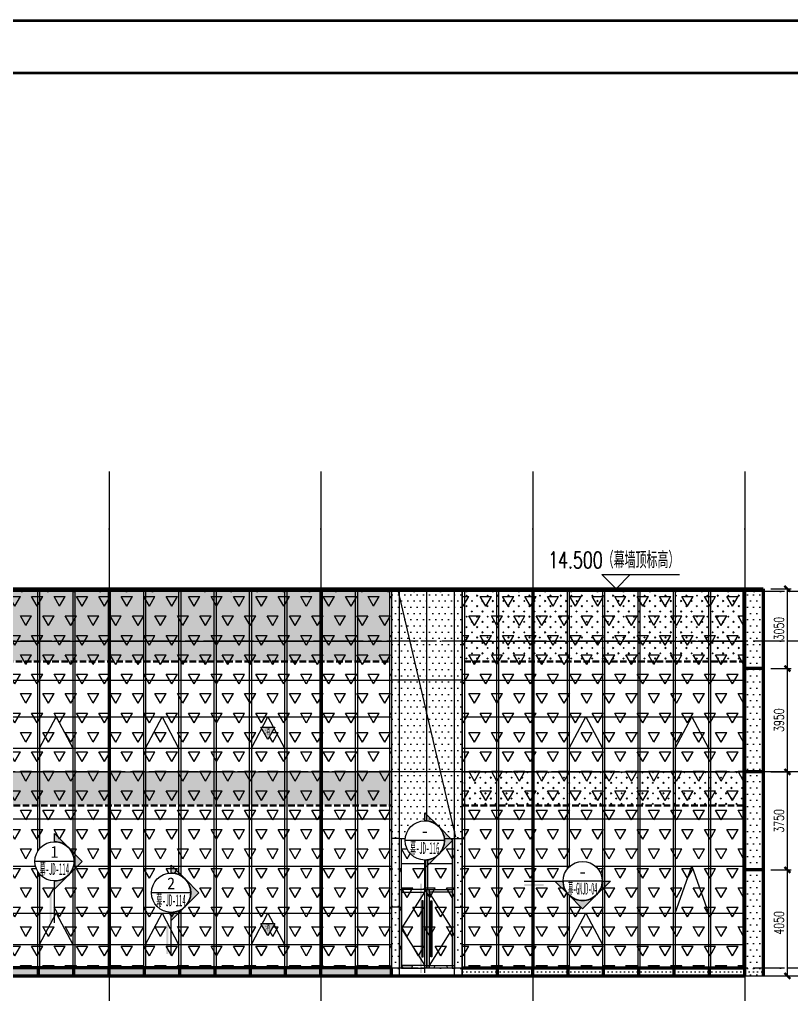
# Model space of a CAD drawing. Extents: x -2072575 to 87763, y 445513 to 805276.
# Drawn here: x -1968065 to -1938556, y 553837 to 591107 of the extents above; entities that cross this region are included whole.
import ezdxf
from ezdxf.enums import TextEntityAlignment as Align

# ---------------------------------------------------------------- set-up
doc = ezdxf.new("R2010")
doc.units = 0
doc.header["$LTSCALE"] = 1000
for name, pattern in [('__DASH', [0.35, 0.25, -0.1]), ('CENTER', [2, 1.25, -0.25, 0.25, -0.25]), ('DASH', [0.35, 0.25, -0.1]), ('DASHDOT', [1, 0.5, -0.25, 0, -0.25]), ('DOT', [0.25, 0, -0.25]), ('DOTE', [2.42, 2, -0.2, 0.02, -0.2]), ('ZN-DASH', [0.35, 0.25, -0.1])]:
    doc.linetypes.add(name, pattern=pattern)
doc.layers.get('Defpoints').update_dxf_attribs({"color": 210})
for name, color, linetype in [('!ZN1-填充-8', 8, 'Continuous'), ('!ZN1-文字-7', 7, 'Continuous'), ('!ZN1-标注-173', 173, 'Continuous'), ('!ZN3-不锈钢板幕墙-7', 7, 'Continuous'), ('!ZN3-玻璃幕墙-4', 4, 'Continuous'), ('!ZN4-辅助材料-1', 1, 'Continuous'), ('!ZN5-钢材投影-40', 40, 'Continuous'), ('!ZN7-索引-3', 3, 'Continuous'), ('0-cxFrame', 155, 'Continuous'), ('3符号', 3, 'Continuous'), ('3铝板幕墙', 3, 'Continuous'), ('4玻璃幕墙', 4, 'Continuous'), ('A-AXIS-DOTE', 14, 'DOTE'), ('A-AXIS-DP', 126, 'Continuous'), ('A-LIN-V', 9, 'Continuous'), ('A-SFCE', 30, 'Continuous'), ('AS-WALL', 40, 'Continuous'), ('DIM', 173, 'Continuous'), ('DOT', 8, 'DOT'), ('DOTE', 1, 'CENTER'), ('IE-填充-JYZS', 7, 'Continuous')]:
    doc.layers.add(name, color=color, linetype=linetype)
doc.layers.add('0-cxText', color=131, linetype='Continuous', lineweight=25)
doc.layers.add('轮廓线', color=3, linetype='Continuous', lineweight=211)
doc.styles.add('cx_tuming', font='simhei.ttf')
doc.styles.add('cx_tuqian1', font='')
doc.styles.add('DHTEXT-1', font='romans.shx', dxfattribs={"width": 0.7, "bigfont": 'chinese.shx'})
doc.styles.add('中南符号', font='simhei.ttf')
doc.styles.add('卓越符号', font='ROMANS.shx', dxfattribs={"width": 0.7, "bigfont": 'CHINESE.shx'})
doc.styles.add('样式 1', font='romans.shx', dxfattribs={"width": 0.7, "bigfont": 'chinese.shx'})
doc.styles.add('黑体', font='simhei.ttf', dxfattribs={"height": 12})
doc.styles.get('cx_tuqian1').set_extended_font_data('SimSun')
doc.dimstyles.new('ZN200', dxfattribs={"dimscale": 200, "dimtxt": 2.5, "dimasz": 1.5, "dimexe": 1, "dimexo": 2, "dimgap": 0.9, "dimtad": 1, "dimdec": 0, "dimdsep": 46, "dimtxsty": 'DHTEXT-1', "dimblk": 'ARCHTICK', "dimcen": 2.5, "dimclrd": 173, "dimclre": 173, "dimclrt": 7, "dimazin": 2, "dimtfac": 1, "dimtdec": 0, "dimtix": 1, "dimtmove": 2, "dimatfit": 3, "dimfxl": 0, "dimtolj": 1, "dimtzin": 0, "dimarcsym": 0})
pattern_1 = [(60, (0, 0), (-428.62485, 742.4002), [428.625, -428.625]), (120, (0, 0), (-857.24985, 9e-05), [428.625, -428.625]), (0, (-214.3, 371.2), (428.625, 742.4001), [428.625, -428.625])]

# ---------------------------------------------------------------- blocks, each defined once
blk = doc.blocks.new('34543')
at = {"layer": '4玻璃幕墙'}
for p, q in [((-2029417, 531687), (-2029417, 517249)), ((-2029337, 531687), (-2029337, 517249))]:
    blk.add_line(p, q, dxfattribs=at)
blk = doc.blocks.new('*U78')
at = {"layer": '!ZN3-玻璃幕墙-4', "color": 7, "ltscale": 10}
blk.add_lwpolyline([(0, 0), (635, 1200), (1270, 0)], dxfattribs=at)
blk = doc.blocks.new('消防救援口标识')
blk.add_wipeout([(0, 0), (-150, 260), (150, 260)]).dxf.layer = '!ZN1-标注-173'
at = {"layer": '!ZN1-填充-8'}
h = blk.add_hatch(color=252, dxfattribs=at)
h.dxf.hatch_style = 1
h.paths.add_polyline_path([(0, 0), (-150, 260), (150, 260)])
at = {"layer": '!ZN1-标注-173'}
blk.add_lwpolyline([(0, 0), (-150, 260), (150, 260)], close=True, dxfattribs=at)
at = {"layer": '!ZN1-文字-7', "ltscale": 1.5, "style": '样式 1', "width": 0.7}
blk.add_text('消', height=120, dxfattribs=at).set_placement((-62, 164), align=Align.MIDDLE_LEFT)
blk = doc.blocks.new('紧急救援窗口')
at = {"layer": '!ZN4-辅助材料-1', "xscale": 1.8, "yscale": 1.8, "zscale": 1.8}
blk.add_blockref('消防救援口标识', (74715, -11410), dxfattribs=at)
blk = doc.blocks.new('*U137')
at = {"ltscale": 10}
blk.add_line((3.48, 0), (-6.85, 0), dxfattribs=at)
blk.add_lwpolyline([(3, 3), (0, 0), (-3, 3), (13.45, 3)])
at = {"color": 0, "style": '卓越符号', "width": 0.7, "flags": 8}
blk.add_attdef('±0.000', text='', height=3.5, dxfattribs=at).set_placement((13.45, 4.35), align=Align.RIGHT)
blk = doc.blocks.new('20250821111538')
at = {"layer": 'A-AXIS-DOTE', "linetype": '__DASH', "ltscale": 2}
blk.add_line((97115, 14400), (-5373.1, 14400), dxfattribs=at)
at = {"layer": 'DOT', "linetype": 'DASHDOT'}
for p, q in [((97115, 14400), (-5373.1, 14400)), ((97115, 12500), (-5373.1, 12500)), ((97115, 7500), (-5373.1, 7500)), ((97115, 0), (-5373.1, 0))]:
    blk.add_line(p, q, dxfattribs=at)
at = {"layer": 'DOTE', "ltscale": 180}
for p, q in [((65700, 18985.3), (65700, -5350)), ((73800, 18985.3), (73800, -5350)), ((81900, 18985.3), (81900, -5350)), ((90000, 18985.3), (90000, -5350))]:
    blk.add_line(p, q, dxfattribs=at)
at = {"layer": '3符号', "color": 7}
ref = blk.add_blockref('*U137', (85079.2, 14500), dxfattribs=dict(at, xscale=180, yscale=180, zscale=180))
ref.add_attrib('±0.000', '14.500（幕墙顶标高）', dxfattribs={"layer": '0', "color": 0, "height": 630, "style": '卓越符号', "width": 0.7}).set_placement((87500.2, 15283), align=Align.RIGHT)
blk = doc.blocks.new('*U85')
at = {"layer": '!ZN3-不锈钢板幕墙-7', "ltscale": 10}
for points in [[(860, 435), (900, 435), (900, 2565), (860, 2565)], [(1240, 435), (1200, 435), (1200, 2565), (1240, 2565)]]:
    blk.add_lwpolyline(points, close=True, dxfattribs=at)
at = {"layer": '!ZN3-玻璃幕墙-4', "color": 7, "linetype": 'ZN-DASH', "ltscale": 500}
for p, q in [((80, 1500), (970, 2900)), ((2020, 1500), (1130, 2900))]:
    blk.add_line(p, q, dxfattribs=at)
at = {"layer": '!ZN3-玻璃幕墙-4', "color": 7, "ltscale": 10}
for p, q in [((80, 1500), (970, 100)), ((2020, 1500), (1130, 100))]:
    blk.add_line(p, q, dxfattribs=at)
at = {"layer": '!ZN3-玻璃幕墙-4', "ltscale": 10}
for points in [[(80, 0), (0, 0), (0, 3000), (80, 3000)], [(80, 2900), (970, 2900), (970, 3000), (80, 3000)], [(1050, 0), (970, 0), (970, 3000), (1050, 3000)], [(1130, 0), (1050, 0), (1050, 3000), (1130, 3000)], [(2020, 2900), (1130, 2900), (1130, 3000), (2020, 3000)], [(2020, 0), (2100, 0), (2100, 3000), (2020, 3000)], [(80, 0), (970, 0), (970, 100), (80, 100)], [(2020, 0), (1130, 0), (1130, 100), (2020, 100)]]:
    blk.add_lwpolyline(points, close=True, dxfattribs=at)
blk = doc.blocks.new('_ArchTick')
at = {"color": 0, "linetype": 'ByBlock', "const_width": 0.4}
blk.add_lwpolyline([(-0.5, -0.5), (0.5, 0.5)], dxfattribs=at)
blk = doc.blocks.new('*D132')
at = {"layer": 'Defpoints', "color": 0, "ltscale": 10, "transparency": 16777216}
for p in [(-1939641, 569348), (-1938713, 569348), (-1939641, 566298)]:
    blk.add_point(p, dxfattribs=at)
at = {"layer": 'DIM', "color": 173, "linetype": 'ByBlock', "lineweight": -2, "ltscale": 10, "transparency": 16777216}
for p, q in [((-1939341, 569348), (-1938563, 569348)), ((-1938713, 566298), (-1938713, 569348)), ((-1939341, 566298), (-1938563, 566298))]:
    blk.add_line(p, q, dxfattribs=at)
at = {"layer": 'DIM', "color": 173, "lineweight": -2, "ltscale": 10, "transparency": 16777216, "xscale": 225, "yscale": 225, "zscale": 225}
for p, rotation in [((-1938713, 569348), 90), ((-1938713, 566298), 270)]:
    blk.add_blockref('_ArchTick', p, dxfattribs=dict(at, rotation=rotation))
at = {"layer": 'DIM', "color": 7, "ltscale": 10, "transparency": 16777216, "insert": (-1939035, 567823), "char_height": 375, "attachment_point": 5, "rotation": 90, "style": 'DHTEXT-1'}
blk.add_mtext('\\A1;3050', dxfattribs=at)
blk = doc.blocks.new('*D133')
at = {"layer": 'Defpoints', "color": 0, "ltscale": 10, "transparency": 16777216}
for p in [(-1939641, 566298), (-1938713, 566298), (-1939641, 562348)]:
    blk.add_point(p, dxfattribs=at)
at = {"layer": 'DIM', "color": 173, "linetype": 'ByBlock', "lineweight": -2, "ltscale": 10, "transparency": 16777216}
for p, q in [((-1939341, 566298), (-1938563, 566298)), ((-1938713, 562348), (-1938713, 566298)), ((-1939341, 562348), (-1938563, 562348))]:
    blk.add_line(p, q, dxfattribs=at)
at = {"layer": 'DIM', "color": 173, "lineweight": -2, "ltscale": 10, "transparency": 16777216, "xscale": 225, "yscale": 225, "zscale": 225}
for p, rotation in [((-1938713, 566298), 90), ((-1938713, 562348), 270)]:
    blk.add_blockref('_ArchTick', p, dxfattribs=dict(at, rotation=rotation))
at = {"layer": 'DIM', "color": 7, "ltscale": 10, "transparency": 16777216, "insert": (-1939035, 564323), "char_height": 375, "attachment_point": 5, "rotation": 90, "style": 'DHTEXT-1'}
blk.add_mtext('\\A1;3950', dxfattribs=at)
blk = doc.blocks.new('*D134')
at = {"layer": 'Defpoints', "color": 0, "ltscale": 10, "transparency": 16777216}
for p in [(-1939641, 562348), (-1938713, 562348), (-1939641, 558598)]:
    blk.add_point(p, dxfattribs=at)
at = {"layer": 'DIM', "color": 173, "linetype": 'ByBlock', "lineweight": -2, "ltscale": 10, "transparency": 16777216}
for p, q in [((-1939341, 562348), (-1938563, 562348)), ((-1938713, 558598), (-1938713, 562348)), ((-1939341, 558598), (-1938563, 558598))]:
    blk.add_line(p, q, dxfattribs=at)
at = {"layer": 'DIM', "color": 173, "lineweight": -2, "ltscale": 10, "transparency": 16777216, "xscale": 225, "yscale": 225, "zscale": 225}
for p, rotation in [((-1938713, 562348), 90), ((-1938713, 558598), 270)]:
    blk.add_blockref('_ArchTick', p, dxfattribs=dict(at, rotation=rotation))
at = {"layer": 'DIM', "color": 7, "ltscale": 10, "transparency": 16777216, "insert": (-1939035, 560473), "char_height": 375, "attachment_point": 5, "rotation": 90, "style": 'DHTEXT-1'}
blk.add_mtext('\\A1;3750', dxfattribs=at)
blk = doc.blocks.new('*D135')
at = {"layer": 'Defpoints', "color": 0, "ltscale": 10, "transparency": 16777216}
for p in [(-1939641, 558598), (-1938713, 558598), (-1939641, 554548)]:
    blk.add_point(p, dxfattribs=at)
at = {"layer": 'DIM', "color": 173, "linetype": 'ByBlock', "lineweight": -2, "ltscale": 10, "transparency": 16777216}
for p, q in [((-1939341, 558598), (-1938563, 558598)), ((-1938713, 554548), (-1938713, 558598)), ((-1939341, 554548), (-1938563, 554548))]:
    blk.add_line(p, q, dxfattribs=at)
at = {"layer": 'DIM', "color": 173, "lineweight": -2, "ltscale": 10, "transparency": 16777216, "xscale": 225, "yscale": 225, "zscale": 225}
for p, rotation in [((-1938713, 558598), 90), ((-1938713, 554548), 270)]:
    blk.add_blockref('_ArchTick', p, dxfattribs=dict(at, rotation=rotation))
at = {"layer": 'DIM', "color": 7, "ltscale": 10, "transparency": 16777216, "insert": (-1939035, 556573), "char_height": 375, "attachment_point": 5, "rotation": 90, "style": 'DHTEXT-1'}
blk.add_mtext('\\A1;4050', dxfattribs=at)
blk = doc.blocks.new('TK22.A1 L(Dragon)')
at = {"layer": '0-cxFrame', "color": 7, "const_width": 0.5}
blk.add_lwpolyline([(0, 0), (-841, 0), (-841, 594), (0, 594)], close=True, dxfattribs=at)
at = {"layer": '0-cxFrame', "const_width": 0.5}
blk.add_lwpolyline([(-80, 10), (-821, 10), (-821, 584), (-80, 584)], close=True, dxfattribs=at)
at = {"style": '黑体', "flags": 4}
blk.add_attdef('图幅', text='', height=3.3, dxfattribs=at).set_placement((-40, 3), align=Align.RIGHT)
at = {"layer": '0-cxText', "flags": 4}
for tag, height, style, p in [('建设单位', 3.5, 'cx_tuming', (-45, 240)), ('项目名称', 3.5, 'cx_tuming', (-45, 210)), ('子项名称', 3.5, 'cx_tuming', (-45, 180)), ('工程编号', 3.3, 'cx_tuqian1', (-35, 165)), ('图名1', 3.5, 'cx_tuming', (-45, 87)), ('图名2', 3.5, 'cx_tuming', (-45, 79)), ('图名3', 3.5, 'cx_tuming', (-45, 71)), ('出图日期', 3.3, 'cx_tuqian1', (-39, 60)), ('专业', 3.3, 'cx_tuqian1', (-55, 52)), ('图号', 3.3, 'cx_tuqian1', (-55, 44)), ('版次', 3.3, 'cx_tuqian1', (-20, 44))]:
    blk.add_attdef(tag, text='', height=height, dxfattribs=dict(at, style=style)).set_placement(p, align=Align.MIDDLE)
at = {"layer": 'Defpoints', "color": 6, "flags": 4}
for tag, height, style, p in [('tufu', 3.3, '黑体', (-12, 12)), ('dwfname', 4, 'cx_tuqian1', (-80, 3))]:
    blk.add_attdef(tag, text='', height=height, dxfattribs=dict(at, style=style)).set_placement(p, align=Align.RIGHT)
blk = doc.blocks.new('*U153')
blk.add_trace([(0, 1.25), (0, 0.75), (7.38, 1.25), (7.38, 0.75)])
blk = doc.blocks.new('*U152')
at = {"linetype": 'Continuous'}
blk.add_wipeout([(0.09, -5), (0.46, -4.98), (0.83, -4.94), (1.19, -4.86), (1.55, -4.76), (1.89, -4.63), (2.23, -4.48), (2.55, -4.3), (2.87, -4.1), (3.16, -3.88), (3.44, -3.64), (3.7, -3.37), (3.94, -3.09), (4.15, -2.79), (4.35, -2.48), (4.52, -2.15), (4.67, -1.81), (4.79, -1.46), (4.88, -1.1), (4.95, -0.74), (4.99, -0.37), (5, 0), (4.99, 0.37), (4.95, 0.74), (4.88, 1.1), (4.79, 1.46), (4.67, 1.81), (4.52, 2.15), (4.35, 2.48), (4.15, 2.79), (3.94, 3.09), (3.7, 3.37), (3.44, 3.64), (3.16, 3.88), (2.87, 4.1), (2.55, 4.3), (2.23, 4.48), (1.89, 4.63), (1.55, 4.76), (1.19, 4.86), (0.83, 4.94), (0.46, 4.98), (0.09, 5), (-0.28, 5), (-0.65, 4.96), (-1.01, 4.9), (-1.37, 4.81), (-1.72, 4.7), (-2.07, 4.56), (-2.4, 4.42), (-2.72, 4.21), (-3.02, 3.99), (-3.31, 3.76), (-3.57, 3.51), (-3.82, 3.23), (-4.05, 2.94), (-4.26, 2.64), (-4.44, 2.31), (-4.6, 1.98), (-4.73, 1.63), (-4.84, 1.28), (-4.92, 0.92), (-4.98, 0.55), (-5, 0.18), (-5, -0.18), (-4.98, -0.55), (-4.92, -0.92), (-4.84, -1.28), (-4.73, -1.63), (-4.6, -1.98), (-4.44, -2.31), (-4.26, -2.64), (-4.05, -2.94), (-3.82, -3.23), (-3.57, -3.51), (-3.31, -3.76), (-3.02, -3.99), (-2.72, -4.21), (-2.4, -4.4), (-2.07, -4.56), (-1.72, -4.7), (-1.37, -4.81), (-1.01, -4.9), (-0.65, -4.96), (-0.28, -5)], dxfattribs=at)
h = blk.add_hatch(color=256)
h.paths.add_polyline_path([(-3.54, -3.54), (-7.07, 0), (-5, 0, 0.198912)])
h.paths.add_polyline_path([(3.54, -3.54), (0, -7.07), (-3.54, -3.54, 0.414214)])
h.paths.add_polyline_path([(5, 0), (7.07, 0), (3.54, -3.54, 0.198912)])
for points in [[(-7.07, 0), (-5, 0, 0.198912), (-3.54, -3.54), (-7.07, 0)], [(5, 0), (7.07, 0), (3.54, -3.54, 0.198912), (5, 0)], [(-3.54, -3.54, 0.414214), (3.54, -3.54), (0, -7.07), (-3.54, -3.54, 0.414214)]]:
    blk.add_lwpolyline(points, format="xyb", close=True)
at = {"ltscale": 10}
blk.add_circle((0, 0), 5, dxfattribs=at)
blk = doc.blocks.new('Zsymbol-CutIndexes_3')
at = {"linetype": 'Continuous'}
blk.add_line((5.01, 0), (-5.01, 0), dxfattribs=at)
at = {"color": 0, "style": '中南符号'}
blk.add_attdef('视图', text='', height=3, dxfattribs=at).set_placement((0, 0), align=Align.BOTTOM_CENTER)
at = {"color": 0, "style": '中南符号', "width": 0.692568}
blk.add_attdef('图号', text='', height=3, dxfattribs=at).set_placement((-3.74, -3.44), (3.73, -3.44), align=Align.FIT)
blk = doc.blocks.new('*U155')
blk.add_trace([(0, 1.25), (0, 0.75), (22.82, 1.25), (22.82, 0.75)])
blk = doc.blocks.new('*U151')
blk.add_trace([(0, -1.25), (0, -0.75), (5, -1.25), (5, -0.75)])

msp = doc.modelspace()

# ---------------------------------------------------------------- hatches: boundary and pattern name
at = {"layer": '!ZN1-填充-8'}
h = msp.add_hatch(dxfattribs=at)
h.set_pattern_fill('TRIANG', color=256, scale=300)
h.set_pattern_definition(pattern_1)
h.paths.add_polyline_path([(-1988941.1, 569297.6), (-1953841.1, 569297.6), (-1953841.1, 554859.4), (-1988941.1, 554859.4)])
at = {"layer": '!ZN1-填充-8', "ltscale": 0.5}
h = msp.add_hatch(dxfattribs=at)
h.set_pattern_fill('石膏板', color=8, scale=80)
h.set_pattern_definition([(45, (-1988793.14, 566657.94), (-200, 200), [64, -218.8427]), (135, (-1988347.88, 566657.94), (-200, -200), [64, -218.8427])])
h.paths.add_polyline_path([(-1988861.1, 569219.6), (-1953921.1, 569219.6), (-1953921.1, 566600.6), (-1988861.1, 566600.6)])
at = {"layer": '!ZN1-填充-8'}
h = msp.add_hatch(dxfattribs=at)
h.set_pattern_fill('DOTS', color=141, scale=150, style=0)
h.paths.add_polyline_path([(-1953841.1, 569347.6), (-1953541.1, 569347.6), (-1953541.1, 554547.6), (-1953841.1, 554547.6)])
h = msp.add_hatch(dxfattribs=at)
h.set_pattern_fill('DOTS', color=141, scale=150, style=0)
h.paths.add_polyline_path([(-1951391.1, 569347.6), (-1953591.1, 569347.6), (-1953591.1, 559847.6), (-1951391.1, 559847.6)])
h = msp.add_hatch(dxfattribs=at)
h.set_pattern_fill('DOTS', color=141, scale=150, style=0)
h.paths.add_polyline_path([(-1951441.1, 569347.6), (-1951141.1, 569347.6), (-1951141.1, 554547.6), (-1951441.1, 554547.6)])
h = msp.add_hatch(dxfattribs=at)
h.set_pattern_fill('TRIANG', color=256, scale=300)
h.set_pattern_definition(pattern_1)
h.paths.add_polyline_path([(-1951141.1, 569297.6), (-1940341.1, 569297.6), (-1940341.1, 554859.4), (-1951141.1, 554859.4)])
at = {"layer": '!ZN1-填充-8', "ltscale": 0.5}
h = msp.add_hatch(dxfattribs=at)
h.set_pattern_fill('石膏板', color=8, scale=80)
h.set_pattern_definition([(45, (-1950993.14, 566657.94), (-200, 200), [64, -218.843]), (135, (-1950547.88, 566657.94), (-200, -200), [64, -218.843])])
h.paths.add_polyline_path([(-1951061.1, 569219.6), (-1940421.1, 569219.6), (-1940421.1, 566600.6), (-1951061.1, 566600.6)])
at = {"layer": '!ZN1-填充-8'}
h = msp.add_hatch(dxfattribs=at)
h.set_pattern_fill('DOTS', color=141, scale=150, style=0)
h.paths.add_polyline_path([(-1939641.1, 569297.6), (-1940341.1, 569297.6), (-1940341.1, 554547.6), (-1939641.1, 554547.6)])
at = {"layer": '!ZN1-填充-8', "ltscale": 0.5}
h = msp.add_hatch(dxfattribs=at)
h.set_pattern_fill('石膏板', color=8, scale=80)
h.set_pattern_definition([(45, (-1988873.14, 561504.94), (-200, 200), [64, -218.8427]), (135, (-1988427.88, 561504.94), (-200, -200), [64, -218.8427])])
h.paths.add_polyline_path([(-1988941.1, 562304.6), (-1953841.1, 562304.6), (-1953841.1, 561090.6), (-1988941.1, 561090.6)])
h = msp.add_hatch(dxfattribs=at)
h.set_pattern_fill('石膏板', color=8, scale=80)
h.set_pattern_definition([(45, (-1951073.14, 561504.94), (-200, 200), [64, -218.843]), (135, (-1950627.88, 561504.94), (-200, -200), [64, -218.843])])
h.paths.add_polyline_path([(-1951141.1, 562347.6), (-1940341.1, 562347.6), (-1940341.1, 561087.6), (-1951141.1, 561087.6)])
at = {"layer": '!ZN1-填充-8'}
h = msp.add_hatch(dxfattribs=at)
h.set_pattern_fill('TRIANG', color=256, scale=300)
h.set_pattern_definition(pattern_1)
h.paths.add_polyline_path([(-1953541.1, 559797.6), (-1951441.1, 559797.6), (-1951441.1, 554847.6), (-1953541.1, 554847.6)])
h = msp.add_hatch(dxfattribs=at)
h.set_pattern_fill('DOTS', color=141, scale=100, style=0)
h.paths.add_polyline_path([(-1988941.1, 554859.4), (-1953841.1, 554859.4), (-1953841.1, 554547.6), (-1988941.1, 554547.6)])
h = msp.add_hatch(dxfattribs=at)
h.set_pattern_fill('DOTS', color=141, scale=100, style=0)
h.set_pattern_definition([(0, (-2030261.1, 554547.57), (79.375, 158.75), [0, -158.75])])
h.paths.add_polyline_path([(-1951141.1, 554859.4), (-1939641.1, 554859.4), (-1939641.1, 554547.6), (-1951141.1, 554547.6)])
at = {"layer": 'IE-填充-JYZS', "ltscale": 10}
h = msp.add_hatch(dxfattribs=at)
h.set_pattern_fill('DOTS', color=141, scale=10)
h.set_pattern_definition([(0, (-2030261.1, 554547.57), (7.9375, 15.875), [0, -15.875])])
h.paths.add_polyline_path([(-2031041.1, 569347.6), (-1939641.1, 569347.6), (-1939641.1, 569297.6), (-2031041.1, 569297.6)])

# ---------------------------------------------------------------- linework, layer by layer
at = {"layer": '!ZN3-玻璃幕墙-4', "color": 7, "ltscale": 10}
msp.add_lwpolyline([(-1943001.1, 556947.6), (-1942366.1, 558747.6), (-1941731.1, 556947.6)], dxfattribs=at)
at = {"layer": '!ZN5-钢材投影-40', "color": 8, "linetype": 'DASH'}
for p, q in [((-1988861.1, 566597.6), (-1953921.1, 566597.6)), ((-1988861.1, 566557.6), (-1953921.1, 566557.6)), ((-1951061.1, 566597.6), (-1940421.1, 566597.6)), ((-1951061.1, 566557.6), (-1940421.1, 566557.6)), ((-1988941.1, 561087.6), (-1953841.1, 561087.6)), ((-1988941.1, 561047.6), (-1953841.1, 561047.6)), ((-1951141.1, 561087.6), (-1940341.1, 561087.6)), ((-1951141.1, 561047.6), (-1940341.1, 561047.6))]:
    msp.add_line(p, q, dxfattribs=at)
at = {"layer": '!ZN7-索引-3', "ltscale": 3}
for p, q in [((-1952571.1, 554659.8), (-1952571.1, 559726.4)), ((-1966727.5, 556582.5), (-1966727.5, 558926.4)), ((-1948774.1, 558175.3), (-1946539, 558175.3)), ((-1962269.4, 555382.5), (-1962269.4, 557726.4))]:
    msp.add_line(p, q, dxfattribs=at)
at = {"layer": '3铝板幕墙', "ltscale": 10}
for p, q in [((-1953841.1, 569347.6), (-1951141.1, 569347.6)), ((-1953841.1, 569347.6), (-1953841.1, 554547.6)), ((-1953541.1, 554547.6), (-1953541.1, 569347.6)), ((-1952491.1, 559797.6), (-1952491.1, 569347.6)), ((-1951441.1, 554547.6), (-1951441.1, 569347.6)), ((-1951141.1, 554547.6), (-1951141.1, 569297.6)), ((-1951141.1, 565847.6), (-1953841.1, 565847.6)), ((-1951141.1, 562347.6), (-1953841.1, 562347.6)), ((-1953541.1, 559797.6), (-1953841.1, 559797.6)), ((-1951441.1, 559797.6), (-1951141.1, 559797.6)), ((-1953541.1, 557172.6), (-1953841.1, 557172.6)), ((-1951441.1, 557172.6), (-1951141.1, 557172.6))]:
    msp.add_line(p, q, dxfattribs=at)
at = {"layer": '4玻璃幕墙', "ltscale": 10}
for p, q in [((-1953921.1, 569297.6), (-1953921.1, 554847.6)), ((-1953841.1, 569297.6), (-1953841.1, 554847.6)), ((-1951141.1, 569297.6), (-1951141.1, 554847.6)), ((-1951061.1, 569297.6), (-1951061.1, 554847.6))]:
    msp.add_line(p, q, dxfattribs=at)
at = {"layer": '4玻璃幕墙'}
for p, q in [((-1988941.1, 567347.6), (-1953841.1, 567347.6)), ((-1951141.1, 567347.6), (-1940341.1, 567347.6)), ((-1988941.1, 565847.6), (-1953841.1, 565847.6)), ((-1951141.1, 565847.6), (-1940341.1, 565847.6)), ((-1988941.1, 564447.6), (-1953841.1, 564447.6)), ((-1951141.1, 564447.6), (-1940341.1, 564447.6)), ((-1988941.1, 563247.6), (-1953841.1, 563247.6)), ((-1951141.1, 563247.6), (-1940341.1, 563247.6)), ((-1988941.1, 562347.6), (-1953841.1, 562347.6)), ((-1951141.1, 562347.6), (-1940341.1, 562347.6)), ((-1988941.1, 560547.6), (-1953841.1, 560547.6)), ((-1951141.1, 560547.6), (-1940341.1, 560547.6)), ((-1953541.1, 554847.6), (-1953541.1, 559797.6)), ((-1953541.1, 559797.6), (-1951441.1, 559797.6)), ((-1953461.1, 554847.6), (-1953461.1, 559797.6)), ((-1952531.1, 557847.6), (-1952531.1, 559797.6)), ((-1952451.1, 557847.6), (-1952451.1, 559797.6)), ((-1951521.1, 559797.6), (-1951521.1, 554847.6)), ((-1951441.1, 559797.6), (-1951441.1, 554847.6)), ((-1988941.1, 558747.6), (-1953841.1, 558747.6)), ((-1953461.1, 558847.6), (-1952531.1, 558847.6)), ((-1952451.1, 558847.6), (-1951521.1, 558847.6)), ((-1951141.1, 558747.6), (-1940341.1, 558747.6)), ((-1988941.1, 556947.6), (-1953841.1, 556947.6)), ((-1951141.1, 556947.6), (-1940341.1, 556947.6)), ((-1988941.1, 555747.6), (-1953841.1, 555747.6)), ((-1951141.1, 555747.6), (-1940341.1, 555747.6))]:
    msp.add_line(p, q, dxfattribs=at)
at = {"layer": 'A-AXIS-DOTE'}
for p, q in [((-1964641.1, 573832.9), (-1964641.1, 549497.6)), ((-1956541.1, 573832.9), (-1956541.1, 549497.6)), ((-1948441.1, 573832.9), (-1948441.1, 549497.6)), ((-1940341.1, 573832.9), (-1940341.1, 549497.6))]:
    msp.add_line(p, q, dxfattribs=at)
at = {"layer": 'A-AXIS-DOTE', "linetype": '__DASH', "ltscale": 2}
for p, q in [((-1933226.1, 569247.6), (-2035714.2, 569247.6)), ((-1933226.1, 567347.6), (-2035714.2, 567347.6)), ((-1933226.1, 562347.6), (-2035714.2, 562347.6)), ((-1933226.1, 554847.6), (-2035714.2, 554847.6))]:
    msp.add_line(p, q, dxfattribs=at)
at = {"layer": 'A-LIN-V'}
for p, q in [((-2031041.1, 569347.6), (-1939641.1, 569347.6)), ((-2031041.1, 569297.6), (-1939641.1, 569297.6)), ((-1953841.1, 569297.6), (-1953841.1, 554547.6)), ((-1951141.1, 569297.6), (-1951141.1, 554547.6)), ((-1940341.1, 569297.6), (-1940341.1, 554547.6))]:
    msp.add_line(p, q, dxfattribs=at)
at = {"layer": 'A-SFCE'}
msp.add_line((-1951391.1, 559847.6), (-1953591.1, 569297.6), dxfattribs=at)
at = {"layer": 'AS-WALL'}
msp.add_line((-2035244.2, 554547.6), (-1932544.2, 554547.6), dxfattribs=at)
at = {"layer": '轮廓线', "ltscale": 10}
for p, q in [((-2031041.1, 569347.6), (-1939641.1, 569347.6)), ((-2031041.1, 569297.6), (-1939641.1, 569297.6)), ((-1967341.1, 569297.6), (-1967341.1, 569347.6)), ((-1965991.1, 569297.6), (-1965991.1, 569347.6)), ((-1964641.1, 569297.6), (-1964641.1, 569347.6)), ((-1963291.1, 569297.6), (-1963291.1, 569347.6)), ((-1961941.1, 569297.6), (-1961941.1, 569347.6)), ((-1960591.1, 569297.6), (-1960591.1, 569347.6)), ((-1959241.1, 569297.6), (-1959241.1, 569347.6)), ((-1957891.1, 569297.6), (-1957891.1, 569347.6)), ((-1956541.1, 569297.6), (-1956541.1, 569347.6)), ((-1955191.1, 569297.6), (-1955191.1, 569347.6)), ((-1949791.1, 569297.6), (-1949791.1, 569347.6)), ((-1948441.1, 569297.6), (-1948441.1, 569347.6)), ((-1947091.1, 569297.6), (-1947091.1, 569347.6)), ((-1945741.1, 569297.6), (-1945741.1, 569347.6)), ((-1944391.1, 569297.6), (-1944391.1, 569347.6)), ((-1943041.1, 569297.6), (-1943041.1, 569347.6)), ((-1941691.1, 569297.6), (-1941691.1, 569347.6)), ((-1940341.1, 554547.6), (-1940341.1, 569347.6)), ((-1939641.1, 569347.6), (-1939641.1, 554547.6)), ((-1939641.1, 566297.6), (-1940341.1, 566297.6)), ((-1939641.1, 562347.6), (-1940341.1, 562347.6)), ((-1939641.1, 558597.6), (-1940341.1, 558597.6)), ((-1953841.1, 554859.4), (-2030261.1, 554859.4)), ((-1967341.1, 554547.6), (-1967341.1, 554859.4)), ((-1965991.1, 554547.6), (-1965991.1, 554859.4)), ((-1964641.1, 554547.6), (-1964641.1, 554859.4)), ((-1963291.1, 554547.6), (-1963291.1, 554859.4)), ((-1961941.1, 554547.6), (-1961941.1, 554859.4)), ((-1960591.1, 554547.6), (-1960591.1, 554859.4)), ((-1959241.1, 554547.6), (-1959241.1, 554859.4)), ((-1957891.1, 554547.6), (-1957891.1, 554859.4)), ((-1956541.1, 554547.6), (-1956541.1, 554859.4)), ((-1955191.1, 554547.6), (-1955191.1, 554859.4)), ((-1953841.1, 554547.6), (-1953841.1, 554859.4)), ((-1951141.1, 554859.4), (-1940341.1, 554859.4)), ((-1949791.1, 554547.6), (-1949791.1, 554859.4)), ((-1948441.1, 554547.6), (-1948441.1, 554859.4)), ((-1947091.1, 554547.6), (-1947091.1, 554859.4)), ((-1945741.1, 554547.6), (-1945741.1, 554859.4)), ((-1944391.1, 554547.6), (-1944391.1, 554859.4)), ((-1943041.1, 554547.6), (-1943041.1, 554859.4)), ((-1941691.1, 554547.6), (-1941691.1, 554859.4)), ((-2030341.1, 554547.6), (-1940341.1, 554547.6))]:
    msp.add_line(p, q, dxfattribs=at)
at = {"layer": '轮廓线', "ltscale": 10, "const_width": 20}
for points in [[(-1953541.1, 569347.6), (-1953841.1, 569347.6), (-1953841.1, 554547.6), (-1953541.1, 554547.6), (-1953541.1, 569347.6)], [(-1951141.1, 569347.6), (-1951441.1, 569347.6), (-1951441.1, 554547.6), (-1951141.1, 554547.6), (-1951141.1, 569347.6)]]:
    msp.add_lwpolyline(points, dxfattribs=at)

# ---------------------------------------------------------------- block references
at = {"layer": '!ZN1-填充-8'}
msp.add_blockref('*U85', (-1953541.1, 554847.6), dxfattribs=at)
at = {"layer": '!ZN3-玻璃幕墙-4', "ltscale": 500}
for p in [(-1967301.1, 563247.6), (-1963251.1, 563247.6), (-1959201.1, 563247.6), (-1947051.1, 563247.6), (-1943001.1, 563247.6), (-1967301.1, 555747.6), (-1963251.1, 555747.6), (-1959201.1, 555747.6), (-1947051.1, 555747.6)]:
    msp.add_blockref('*U78', p, dxfattribs=at)
at = {"layer": '!ZN7-索引-3', "color": 7, "ltscale": 3, "xscale": 150, "yscale": 150, "zscale": 150, "rotation": 90}
for name, p in [('*U155', (-1952571.1, 554654.6)), ('*U153', (-1966727.5, 556582.5)), ('*U153', (-1962269.4, 555382.5))]:
    msp.add_blockref(name, p, dxfattribs=at)
at = {"layer": '!ZN7-索引-3', "color": 7, "ltscale": 3, "xscale": 150, "yscale": 150, "zscale": 150}
msp.add_blockref('*U151', (-1948774.1, 558175.3), dxfattribs=at)
at = {"layer": 'A-LIN-V', "xscale": -1}
for p in [(-3996718, 37610.1), (-3995368, 37610.1), (-3994018, 37610.1), (-3992668, 37610.1), (-3991318, 37610.1), (-3989968, 37610.1), (-3988618, 37610.1), (-3987268, 37610.1), (-3977818, 37610.1), (-3976468, 37610.1), (-3975118, 37610.1), (-3973768, 37610.1), (-3972418, 37610.1), (-3971068, 37610.1), (-3969758, 37610.1)]:
    msp.add_blockref('34543', p, dxfattribs=at)
at = {"layer": 'A-LIN-V'}
for p in [(72835.8, 37610.1), (74185.8, 37610.1), (79585.8, 37610.1)]:
    msp.add_blockref('34543', p, dxfattribs=at)

# ---------------------------------------------------------------- dimensions: what is measured, and where the dimension line sits
at = {"layer": 'DIM', "ltscale": 10}
for base, p1, p2, picture, middle in [((-1938712.5, 569347.6), (-1939641.1, 566297.6), (-1939641.1, 569347.6), '*D132', (-1939035, 567822.6)), ((-1938712.5, 566297.6), (-1939641.1, 562347.6), (-1939641.1, 566297.6), '*D133', (-1939035, 564322.6)), ((-1938712.5, 562347.6), (-1939641.1, 558597.6), (-1939641.1, 562347.6), '*D134', (-1939035, 560472.6)), ((-1938712.5, 558597.6), (-1939641.1, 554547.6), (-1939641.1, 558597.6), '*D135', (-1939035, 556572.6))]:
    dim = msp.add_linear_dim(base=base, p1=p1, p2=p2, angle=90, dimstyle='ZN200', override={"dimscale": 150}, dxfattribs=at)
    dim.commit()
    dim.dimension.update_dxf_attribs({"geometry": picture, "text_midpoint": middle})

# ---------------------------------------------------------------- next in the draw order: block references
at = {"layer": 'A-SFCE'}
for p in [(-2033283.7, 574998), (-2033283.7, 567498)]:
    msp.add_blockref('紧急救援窗口', p, dxfattribs=at)

# ---------------------------------------------------------------- next in the draw order: block references
at = {"layer": '0-cxFrame', "xscale": 200, "yscale": 200, "zscale": 200}
msp.add_blockref('TK22.A1 L(Dragon)', (-1904324.8, 472257.2), dxfattribs=at)
at = {"layer": 'A-AXIS-DP', "ltscale": 2800}
msp.add_blockref('20250821111538', (-2030341.1, 554847.6), dxfattribs=at)

# ---------------------------------------------------------------- next in the draw order: block references
at = {"layer": '!ZN7-索引-3', "color": 7, "ltscale": 3, "xscale": 150, "yscale": 150, "zscale": 150, "rotation": 90}
for p in [(-1952571.1, 559726.4), (-1966727.5, 558926.4), (-1962269.4, 557726.4)]:
    msp.add_blockref('*U152', p, dxfattribs=at)
at = {"layer": '!ZN7-索引-3', "color": 7, "ltscale": 3, "xscale": 150, "yscale": 150, "zscale": 150}
msp.add_blockref('*U152', (-1946539, 558175.3), dxfattribs=at)

# ---------------------------------------------------------------- next in the draw order: block references
at = {"layer": '!ZN7-索引-3', "color": 7, "ltscale": 3}
ref = msp.add_blockref('Zsymbol-CutIndexes_3', (-1952571.1, 559726.4), dxfattribs=dict(at, xscale=150, yscale=150, zscale=150))
ref.add_attrib('视图', '-', dxfattribs={"layer": '0', "color": 0, "height": 450, "style": '中南符号'}).set_placement((-1952571.1, 559726.4), align=Align.BOTTOM_CENTER)
ref.add_attrib('图号', '幕-JD-116', dxfattribs={"layer": '0', "color": 0, "height": 450, "style": '中南符号', "width": 0.38476}).set_placement((-1953132.5, 559210.3), (-1952011.9, 559210.3), align=Align.FIT)
ref = msp.add_blockref('Zsymbol-CutIndexes_3', (-1966727.5, 558926.4), dxfattribs=dict(at, xscale=150, yscale=150, zscale=150))
ref.add_attrib('视图', '1', dxfattribs={"layer": '0', "color": 0, "height": 450, "style": '中南符号'}).set_placement((-1966727.5, 558926.4), align=Align.BOTTOM_CENTER)
ref.add_attrib('图号', '幕-JD-114', dxfattribs={"layer": '0', "color": 0, "height": 450, "style": '中南符号', "width": 0.38476}).set_placement((-1967288.8, 558410.3), (-1966168.3, 558410.3), align=Align.FIT)
ref = msp.add_blockref('Zsymbol-CutIndexes_3', (-1946539, 558175.3), dxfattribs=dict(at, xscale=150, yscale=150, zscale=150))
ref.add_attrib('视图', '-', dxfattribs={"layer": '0', "color": 0, "height": 450, "style": '中南符号'}).set_placement((-1946539, 558175.3), align=Align.BOTTOM_CENTER)
ref.add_attrib('图号', '幕-GNJD-04', dxfattribs={"layer": '0', "color": 0, "height": 450, "style": '中南符号', "width": 0.346284}).set_placement((-1947100.4, 557659.2), (-1945979.8, 557659.2), align=Align.FIT)
ref = msp.add_blockref('Zsymbol-CutIndexes_3', (-1962269.4, 557726.4), dxfattribs=dict(at, xscale=150, yscale=150, zscale=150))
ref.add_attrib('视图', '2', dxfattribs={"layer": '0', "color": 0, "height": 450, "style": '中南符号'}).set_placement((-1962269.4, 557726.4), align=Align.BOTTOM_CENTER)
ref.add_attrib('图号', '幕-JD-114', dxfattribs={"layer": '0', "color": 0, "height": 450, "style": '中南符号', "width": 0.38476}).set_placement((-1962830.8, 557210.3), (-1961710.2, 557210.3), align=Align.FIT)

doc.saveas('drawing.dxf')
